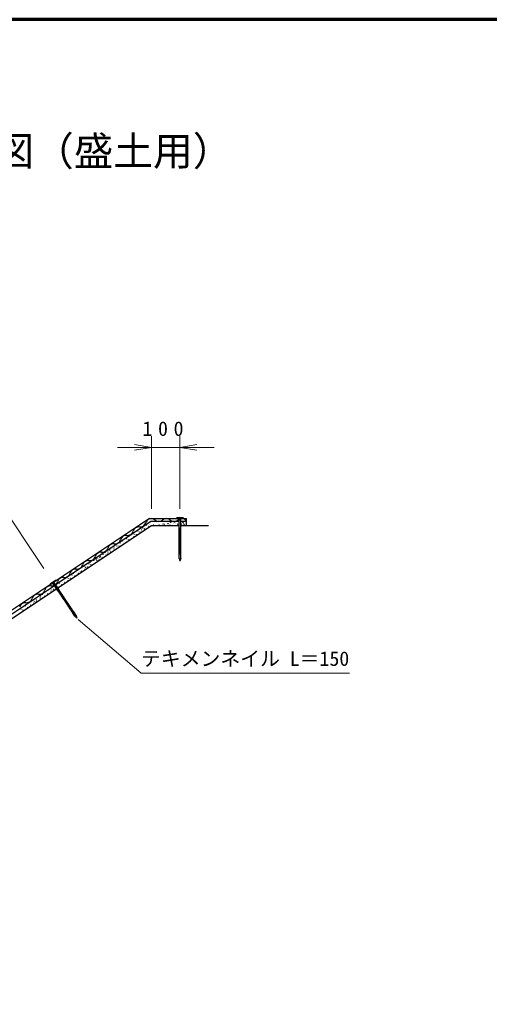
# Model space of a CAD drawing. Units: millimetres at full size, sheet at 1:20; details may follow other scales. Extents: x 200 to 11412, y 200 to 5825.
# Drawn here: x 2698 to 4356, y 2309 to 5740 of the extents above; entities that cross this region are included whole.
import ezdxf
from ezdxf.enums import TextEntityAlignment as Align

# ---------------------------------------------------------------- set-up
doc = ezdxf.new("R2010")
doc.units = ezdxf.units.MM
doc.header["$LTSCALE"] = 20
for name, color, linetype, lineweight in [('C-STR', 7, 'Continuous', 25), ('C-STR-DIM', 1, 'Continuous', 18), ('C-STR-HTXT', 1, 'Continuous', 13), ('C-TTL', 2, 'Continuous', 70)]:
    doc.layers.add(name, color=color, linetype=linetype, lineweight=lineweight)
doc.layers.add('C-TTL-TXT', color=5, linetype='Continuous')
doc.styles.add('ＭＳ ゴシック', font='')
doc.styles.get('ＭＳ ゴシック').set_extended_font_data('MS Gothic')

msp = doc.modelspace()

# ---------------------------------------------------------------- linework, layer by layer
at = {"layer": 'C-STR'}
for p, q in [((3274.97, 3980.52), (3252.97, 3980.52)), ((3156.41, 3978.03), (766.75, 2384.93)), ((2824.86, 3744.94), (3159.42, 3967.98)), ((3163.97, 3952.98), (2833.18, 3732.45)), ((3156.41, 3978.03), (3274.97, 3978.03)), ((3261.47, 3967.98), (3159.42, 3967.98)), ((3261.47, 3952.98), (3163.97, 3952.98)), ((3251.97, 3979.02), (3251.97, 3979.52)), ((3266.97, 3974.02), (3260.97, 3974.02)), ((3261.47, 3943.02), (3261.47, 3978.02)), ((3263.97, 3974.02), (3263.97, 3978.02)), ((3266.47, 3943.02), (3266.47, 3978.02)), ((3286.58, 3967.98), (3266.47, 3967.98)), ((3363.97, 3952.98), (3266.47, 3952.98)), ((3274.97, 3978.02), (3286.58, 3978.02)), ((3275.97, 3979.02), (3275.97, 3979.52)), ((3286.58, 3952.98), (3286.58, 3978.03)), ((3266.97, 3943.02), (3260.97, 3943.02)), ((3261.47, 3942.52), (3260.97, 3943.02)), ((3266.97, 3940.02), (3260.97, 3940.02)), ((3261.47, 3939.52), (3260.97, 3940.02)), ((3266.97, 3937.02), (3260.97, 3937.02)), ((3261.47, 3936.52), (3260.97, 3937.02)), ((3266.97, 3934.02), (3260.97, 3934.02)), ((3261.47, 3933.52), (3260.97, 3934.02)), ((3266.97, 3931.02), (3260.97, 3931.02)), ((3261.47, 3930.52), (3260.97, 3931.02)), ((3266.97, 3928.02), (3260.97, 3928.02)), ((3261.47, 3927.52), (3260.97, 3928.02)), ((3266.97, 3925.02), (3260.97, 3925.02)), ((3261.47, 3924.52), (3260.97, 3925.02)), ((3266.97, 3922.02), (3260.97, 3922.02)), ((3261.47, 3921.52), (3260.97, 3922.02)), ((3266.97, 3919.02), (3260.97, 3919.02)), ((3261.47, 3918.52), (3260.97, 3919.02)), ((3266.97, 3916.02), (3260.97, 3916.02)), ((3261.47, 3915.52), (3260.97, 3916.02)), ((3266.97, 3913.02), (3260.97, 3913.02)), ((3261.47, 3912.52), (3260.97, 3913.02)), ((3261.47, 3940.02), (3261.47, 3942.52)), ((3261.47, 3937.02), (3261.47, 3939.52)), ((3261.47, 3934.02), (3261.47, 3936.52)), ((3261.47, 3931.02), (3261.47, 3933.52)), ((3261.47, 3928.02), (3261.47, 3930.52)), ((3261.47, 3925.02), (3261.47, 3927.52)), ((3261.47, 3922.02), (3261.47, 3924.52)), ((3261.47, 3919.02), (3261.47, 3921.52)), ((3261.47, 3916.02), (3261.47, 3918.52)), ((3261.47, 3913.02), (3261.47, 3915.52)), ((3261.47, 3910.02), (3261.47, 3912.52)), ((3266.47, 3942.52), (3266.97, 3943.02)), ((3266.47, 3940.02), (3266.47, 3942.52)), ((3266.47, 3939.52), (3266.97, 3940.02)), ((3266.47, 3937.02), (3266.47, 3939.52)), ((3266.47, 3936.52), (3266.97, 3937.02)), ((3266.47, 3934.02), (3266.47, 3936.52)), ((3266.47, 3933.52), (3266.97, 3934.02)), ((3266.47, 3931.02), (3266.47, 3933.52)), ((3266.47, 3930.52), (3266.97, 3931.02)), ((3266.47, 3928.02), (3266.47, 3930.52)), ((3266.47, 3927.52), (3266.97, 3928.02)), ((3266.47, 3925.02), (3266.47, 3927.52)), ((3266.47, 3924.52), (3266.97, 3925.02)), ((3266.47, 3922.02), (3266.47, 3924.52)), ((3266.47, 3921.52), (3266.97, 3922.02)), ((3266.47, 3919.02), (3266.47, 3921.52)), ((3266.47, 3918.52), (3266.97, 3919.02)), ((3266.47, 3916.02), (3266.47, 3918.52)), ((3266.47, 3915.52), (3266.97, 3916.02)), ((3266.47, 3913.02), (3266.47, 3915.52)), ((3266.47, 3912.52), (3266.97, 3913.02)), ((3266.47, 3910.02), (3266.47, 3912.52)), ((3266.97, 3910.02), (3260.97, 3910.02)), ((3261.47, 3909.52), (3260.97, 3910.02)), ((3266.97, 3907.02), (3260.97, 3907.02)), ((3261.47, 3906.52), (3260.97, 3907.02)), ((3266.97, 3904.02), (3260.97, 3904.02)), ((3261.47, 3903.52), (3260.97, 3904.02)), ((3266.97, 3901.02), (3260.97, 3901.02)), ((3261.47, 3900.52), (3260.97, 3901.02)), ((3266.97, 3898.02), (3260.97, 3898.02)), ((3261.47, 3897.52), (3260.97, 3898.02)), ((3266.97, 3895.02), (3260.97, 3895.02)), ((3261.47, 3894.52), (3260.97, 3895.02)), ((3266.97, 3892.02), (3260.97, 3892.02)), ((3261.47, 3891.52), (3260.97, 3892.02)), ((3266.97, 3889.02), (3260.97, 3889.02)), ((3261.47, 3888.52), (3260.97, 3889.02)), ((3266.97, 3886.02), (3260.97, 3886.02)), ((3261.47, 3885.52), (3260.97, 3886.02)), ((3266.97, 3883.02), (3260.97, 3883.02)), ((3261.47, 3882.52), (3260.97, 3883.02)), ((3266.97, 3880.02), (3260.97, 3880.02)), ((3261.47, 3879.52), (3260.97, 3880.02)), ((3261.47, 3907.02), (3261.47, 3909.52)), ((3261.47, 3904.02), (3261.47, 3906.52)), ((3261.47, 3901.02), (3261.47, 3903.52)), ((3261.47, 3898.02), (3261.47, 3900.52)), ((3261.47, 3895.02), (3261.47, 3897.52)), ((3261.47, 3892.02), (3261.47, 3894.52)), ((3261.47, 3889.02), (3261.47, 3891.52)), ((3261.47, 3886.02), (3261.47, 3888.52)), ((3261.47, 3883.02), (3261.47, 3885.52)), ((3261.47, 3880.02), (3261.47, 3882.52)), ((3261.47, 3877.02), (3261.47, 3879.52)), ((3266.47, 3909.52), (3266.97, 3910.02)), ((3266.47, 3907.02), (3266.47, 3909.52)), ((3266.47, 3906.52), (3266.97, 3907.02)), ((3266.47, 3904.02), (3266.47, 3906.52)), ((3266.47, 3903.52), (3266.97, 3904.02)), ((3266.47, 3901.02), (3266.47, 3903.52)), ((3266.47, 3900.52), (3266.97, 3901.02)), ((3266.47, 3898.02), (3266.47, 3900.52)), ((3266.47, 3897.52), (3266.97, 3898.02)), ((3266.47, 3895.02), (3266.47, 3897.52)), ((3266.47, 3894.52), (3266.97, 3895.02)), ((3266.47, 3892.02), (3266.47, 3894.52)), ((3266.47, 3891.52), (3266.97, 3892.02)), ((3266.47, 3889.02), (3266.47, 3891.52)), ((3266.47, 3888.52), (3266.97, 3889.02)), ((3266.47, 3886.02), (3266.47, 3888.52)), ((3266.47, 3885.52), (3266.97, 3886.02)), ((3266.47, 3883.02), (3266.47, 3885.52)), ((3266.47, 3882.52), (3266.97, 3883.02)), ((3266.47, 3880.02), (3266.47, 3882.52)), ((3266.47, 3879.52), (3266.97, 3880.02)), ((3266.47, 3877.02), (3266.47, 3879.52)), ((3266.97, 3877.02), (3260.97, 3877.02)), ((3261.47, 3876.52), (3260.97, 3877.02)), ((3266.97, 3874.02), (3260.97, 3874.02)), ((3261.47, 3873.52), (3260.97, 3874.02)), ((3266.97, 3871.02), (3260.97, 3871.02)), ((3261.47, 3870.52), (3260.97, 3871.02)), ((3266.97, 3868.02), (3260.97, 3868.02)), ((3261.47, 3867.52), (3260.97, 3868.02)), ((3266.97, 3865.02), (3260.97, 3865.02)), ((3261.47, 3864.52), (3260.97, 3865.02)), ((3266.97, 3862.02), (3260.97, 3862.02)), ((3261.47, 3861.52), (3260.97, 3862.02)), ((3266.97, 3859.02), (3260.97, 3859.02)), ((3261.47, 3858.52), (3260.97, 3859.02)), ((3266.97, 3856.02), (3260.97, 3856.02)), ((3261.47, 3855.52), (3260.97, 3856.02)), ((3266.97, 3853.02), (3260.97, 3853.02)), ((3261.47, 3852.52), (3260.97, 3853.02)), ((3261.47, 3874.02), (3261.47, 3876.52)), ((3261.47, 3871.02), (3261.47, 3873.52)), ((3261.47, 3868.02), (3261.47, 3870.52)), ((3261.47, 3865.02), (3261.47, 3867.52)), ((3261.47, 3862.02), (3261.47, 3864.52)), ((3261.47, 3859.02), (3261.47, 3861.52)), ((3261.47, 3856.02), (3261.47, 3858.52)), ((3261.47, 3853.02), (3261.47, 3855.52)), ((3261.47, 3837.28), (3261.47, 3852.52)), ((3266.47, 3876.52), (3266.97, 3877.02)), ((3266.47, 3874.02), (3266.47, 3876.52)), ((3266.47, 3873.52), (3266.97, 3874.02)), ((3266.47, 3871.02), (3266.47, 3873.52)), ((3266.47, 3870.52), (3266.97, 3871.02)), ((3266.47, 3868.02), (3266.47, 3870.52)), ((3266.47, 3867.52), (3266.97, 3868.02)), ((3266.47, 3865.02), (3266.47, 3867.52)), ((3266.47, 3864.52), (3266.97, 3865.02)), ((3266.47, 3862.02), (3266.47, 3864.52)), ((3266.47, 3861.52), (3266.97, 3862.02)), ((3266.47, 3859.02), (3266.47, 3861.52)), ((3266.47, 3858.52), (3266.97, 3859.02)), ((3266.47, 3856.02), (3266.47, 3858.52)), ((3266.47, 3855.52), (3266.97, 3856.02)), ((3266.47, 3853.02), (3266.47, 3855.52)), ((3266.47, 3852.52), (3266.97, 3853.02)), ((3266.47, 3837.28), (3266.47, 3852.52)), ((3261.47, 3837.28), (3263.97, 3828.02)), ((3266.47, 3837.28), (3263.97, 3828.02)), ((2408.83, 3467.59), (2820.7, 3742.16)), ((2806.67, 3746.07), (2806.4, 3746.49)), ((2824.98, 3760.08), (2806.67, 3747.87)), ((2826.36, 3758), (2808.06, 3745.79)), ((2834.55, 3721.39), (2815.13, 3750.51)), ((2821.93, 3750.23), (2816.93, 3746.9)), ((2819.43, 3748.57), (2817.21, 3751.89)), ((2838.71, 3724.16), (2819.29, 3753.28)), ((2826.64, 3759.38), (2826.36, 3759.8)), ((2829.02, 3729.68), (2417.15, 3455.1)), ((2839.12, 3724.44), (2834.13, 3721.11)), ((2834.82, 3720.97), (2834.13, 3721.11)), ((2836.21, 3718.89), (2834.82, 3720.97)), ((2840.79, 3721.94), (2835.79, 3718.61)), ((2836.49, 3718.47), (2835.79, 3718.61)), ((2837.87, 3716.39), (2836.49, 3718.47)), ((2842.45, 3719.44), (2837.46, 3716.12)), ((2838.15, 3715.98), (2837.46, 3716.12)), ((2839.54, 3713.9), (2838.15, 3715.98)), ((2838.98, 3723.74), (2839.12, 3724.44)), ((2840.37, 3721.66), (2838.98, 3723.74)), ((2844.11, 3716.95), (2839.12, 3713.62)), ((2839.82, 3713.48), (2839.12, 3713.62)), ((2841.2, 3711.4), (2839.82, 3713.48)), ((2840.65, 3721.25), (2840.79, 3721.94)), ((2842.03, 3719.17), (2840.65, 3721.25)), ((2845.78, 3714.45), (2840.79, 3711.12)), ((2841.48, 3710.99), (2840.79, 3711.12)), ((2842.87, 3708.91), (2841.48, 3710.99)), ((2842.31, 3718.75), (2842.45, 3719.44)), ((2843.7, 3716.67), (2842.31, 3718.75)), ((2847.44, 3711.96), (2842.45, 3708.63)), ((2843.14, 3708.49), (2842.45, 3708.63)), ((2844.53, 3706.41), (2843.14, 3708.49)), ((2843.98, 3716.25), (2844.11, 3716.95)), ((2845.36, 3714.17), (2843.98, 3716.25)), ((2849.11, 3709.46), (2844.11, 3706.13)), ((2844.81, 3705.99), (2844.11, 3706.13)), ((2846.19, 3703.91), (2844.81, 3705.99)), ((2845.64, 3713.76), (2845.78, 3714.45)), ((2847.03, 3711.68), (2845.64, 3713.76)), ((2850.77, 3706.96), (2845.78, 3703.64)), ((2847.3, 3711.26), (2847.44, 3711.96)), ((2848.69, 3709.18), (2847.3, 3711.26)), ((2848.97, 3708.77), (2849.11, 3709.46)), ((2850.36, 3706.69), (2848.97, 3708.77)), ((2850.63, 3706.27), (2850.77, 3706.96)), ((2852.02, 3704.19), (2850.63, 3706.27)), ((2846.47, 3703.5), (2845.78, 3703.64)), ((2847.86, 3701.42), (2846.47, 3703.5)), ((2852.44, 3704.47), (2847.44, 3701.14)), ((2848.14, 3701), (2847.44, 3701.14)), ((2849.52, 3698.92), (2848.14, 3701)), ((2854.1, 3701.97), (2849.11, 3698.64)), ((2849.8, 3698.5), (2849.11, 3698.64)), ((2851.19, 3696.42), (2849.8, 3698.5)), ((2855.76, 3699.48), (2850.77, 3696.15)), ((2851.46, 3696.01), (2850.77, 3696.15)), ((2852.85, 3693.93), (2851.46, 3696.01)), ((2852.3, 3703.77), (2852.44, 3704.47)), ((2853.68, 3701.69), (2852.3, 3703.77)), ((2857.43, 3696.98), (2852.44, 3693.65)), ((2853.13, 3693.51), (2852.44, 3693.65)), ((2854.52, 3691.43), (2853.13, 3693.51)), ((2853.96, 3701.28), (2854.1, 3701.97)), ((2855.35, 3699.2), (2853.96, 3701.28)), ((2859.09, 3694.48), (2854.1, 3691.15)), ((2854.79, 3691.02), (2854.1, 3691.15)), ((2856.18, 3688.94), (2854.79, 3691.02)), ((2855.62, 3698.78), (2855.76, 3699.48)), ((2857.01, 3696.7), (2855.62, 3698.78)), ((2860.76, 3691.99), (2855.76, 3688.66)), ((2856.46, 3688.52), (2855.76, 3688.66)), ((2857.84, 3686.44), (2856.46, 3688.52)), ((2857.29, 3696.29), (2857.43, 3696.98)), ((2858.68, 3694.21), (2857.29, 3696.29)), ((2862.42, 3689.49), (2857.43, 3686.16)), ((2858.12, 3686.02), (2857.43, 3686.16)), ((2859.51, 3683.94), (2858.12, 3686.02)), ((2858.95, 3693.79), (2859.09, 3694.48)), ((2860.34, 3691.71), (2858.95, 3693.79)), ((2864.08, 3686.99), (2859.09, 3683.67)), ((2859.79, 3683.53), (2859.09, 3683.67)), ((2861.17, 3681.45), (2859.79, 3683.53)), ((2860.62, 3691.29), (2860.76, 3691.99)), ((2862, 3689.21), (2860.62, 3691.29)), ((2865.75, 3684.5), (2860.76, 3681.17)), ((2861.45, 3681.03), (2860.76, 3681.17)), ((2862.84, 3678.95), (2861.45, 3681.03)), ((2862.28, 3688.8), (2862.42, 3689.49)), ((2863.67, 3686.72), (2862.28, 3688.8)), ((2867.41, 3682), (2862.42, 3678.67)), ((2863.11, 3678.54), (2862.42, 3678.67)), ((2864.5, 3676.46), (2863.11, 3678.54)), ((2863.95, 3686.3), (2864.08, 3686.99)), ((2865.33, 3684.22), (2863.95, 3686.3)), ((2869.08, 3679.51), (2864.08, 3676.18)), ((2864.78, 3676.04), (2864.08, 3676.18)), ((2866.16, 3673.96), (2864.78, 3676.04)), ((2865.61, 3683.8), (2865.75, 3684.5)), ((2867, 3681.72), (2865.61, 3683.8)), ((2870.74, 3677.01), (2865.75, 3673.68)), ((2866.44, 3673.54), (2865.75, 3673.68)), ((2867.83, 3671.46), (2866.44, 3673.54)), ((2867.27, 3681.31), (2867.41, 3682)), ((2868.66, 3679.23), (2867.27, 3681.31)), ((2872.4, 3674.51), (2867.41, 3671.19)), ((2868.94, 3678.81), (2869.08, 3679.51)), ((2870.32, 3676.73), (2868.94, 3678.81)), ((2874.07, 3672.02), (2869.08, 3668.69)), ((2870.6, 3676.32), (2870.74, 3677.01)), ((2871.99, 3674.24), (2870.6, 3676.32)), ((2872.27, 3673.82), (2872.4, 3674.51)), ((2873.65, 3671.74), (2872.27, 3673.82)), ((2873.93, 3671.32), (2874.07, 3672.02)), ((2868.11, 3671.05), (2867.41, 3671.19)), ((2869.49, 3668.97), (2868.11, 3671.05)), ((2869.77, 3668.55), (2869.08, 3668.69)), ((2871.16, 3666.47), (2869.77, 3668.55)), ((2875.73, 3669.52), (2870.74, 3666.19)), ((2871.43, 3666.05), (2870.74, 3666.19)), ((2872.82, 3663.97), (2871.43, 3666.05)), ((2877.4, 3667.03), (2872.4, 3663.7)), ((2873.1, 3663.56), (2872.4, 3663.7)), ((2874.48, 3661.48), (2873.1, 3663.56)), ((2875.32, 3669.24), (2873.93, 3671.32)), ((2879.06, 3664.53), (2874.07, 3661.2)), ((2874.76, 3661.06), (2874.07, 3661.2)), ((2876.15, 3658.98), (2874.76, 3661.06)), ((2875.59, 3668.83), (2875.73, 3669.52)), ((2876.98, 3666.75), (2875.59, 3668.83)), ((2880.73, 3662.03), (2875.73, 3658.7)), ((2876.43, 3658.57), (2875.73, 3658.7)), ((2877.81, 3656.49), (2876.43, 3658.57)), ((2877.26, 3666.33), (2877.4, 3667.03)), ((2878.64, 3664.25), (2877.26, 3666.33)), ((2882.39, 3659.54), (2877.4, 3656.21)), ((2878.09, 3656.07), (2877.4, 3656.21)), ((2879.48, 3653.99), (2878.09, 3656.07)), ((2878.92, 3663.84), (2879.06, 3664.53)), ((2880.31, 3661.76), (2878.92, 3663.84)), ((2884.05, 3657.04), (2879.06, 3653.71)), ((2879.75, 3653.57), (2879.06, 3653.71)), ((2881.14, 3651.49), (2879.75, 3653.57)), ((2880.59, 3661.34), (2880.73, 3662.03)), ((2881.97, 3659.26), (2880.59, 3661.34)), ((2885.72, 3654.54), (2880.73, 3651.22)), ((2881.42, 3651.08), (2880.73, 3651.22)), ((2882.81, 3649), (2881.42, 3651.08)), ((2882.25, 3658.84), (2882.39, 3659.54)), ((2883.64, 3656.76), (2882.25, 3658.84)), ((2887.38, 3652.05), (2882.39, 3648.72)), ((2883.08, 3648.58), (2882.39, 3648.72)), ((2884.47, 3646.5), (2883.08, 3648.58)), ((2883.91, 3656.35), (2884.05, 3657.04)), ((2885.3, 3654.27), (2883.91, 3656.35)), ((2889.05, 3649.55), (2884.05, 3646.22)), ((2884.75, 3646.09), (2884.05, 3646.22)), ((2893.2, 3633.41), (2884.75, 3646.09)), ((2885.58, 3653.85), (2885.72, 3654.54)), ((2886.97, 3651.77), (2885.58, 3653.85)), ((2887.24, 3651.35), (2887.38, 3652.05)), ((2888.63, 3649.27), (2887.24, 3651.35)), ((2888.91, 3648.86), (2889.05, 3649.55)), ((2897.36, 3636.18), (2888.91, 3648.86)), ((2893.2, 3633.41), (2900.42, 3627.09)), ((2897.36, 3636.18), (2900.42, 3627.09))]:
    msp.add_line(p, q, dxfattribs=at)
for centre in [(3143.31, 3948.02), (3145.43, 3954.68), (3152.15, 3950.2), (3157.63, 3957.46), (3169.96, 3955.76), (3177.55, 3957.11), (3182.19, 3964.02), (3190.11, 3955.23), (3204.29, 3959.16), (3210.16, 3957.28), (3221.49, 3960.03), (3228.25, 3955.52), (3230.89, 3964.78), (3241.12, 3960.66), (3244.48, 3965.08), (3249.4, 3959.83), (3255.53, 3958.26), (3256.92, 3955.66), (3268.61, 3959.13), (3273.49, 3965.08), (3277, 3962.03), (3278.38, 3958.06), (3082.13, 3914.27), (3093.05, 3918.43), (3099.33, 3925.74), (3102.51, 3915.33), (3103.38, 3921.4), (3111.49, 3922.69), (3115.79, 3933.59), (3122.53, 3930.52), (3127.49, 3938.42), (3132.34, 3944.62), (3139.08, 3941.56), (3142.45, 3941.95), (3030.95, 3877.97), (3041.37, 3881.27), (3048.82, 3880.9), (3053.11, 3891.8), (3059.39, 3899.11), (3062.57, 3888.7), (3063.44, 3894.77), (3071.56, 3896.06), (3075.85, 3906.96), (3082.59, 3903.9), (2982.66, 3844.84), (2993.2, 3851.86), (2999.48, 3859.18), (2999.86, 3856.3), (3002.66, 3848.76), (3003.53, 3854.83), (3006.14, 3863.61), (3009.32, 3853.2), (3010.19, 3859.27), (3011.65, 3856.12), (3015.94, 3867.02), (3018.3, 3860.56), (3022.22, 3874.34), (3026.87, 3864.3), (3030.8, 3870.55), (3039.83, 3873.54), (2926.26, 3810.36), (2942.72, 3818.21), (2949, 3825.52), (2949.46, 3815.15), (2959.92, 3829.68), (2962.31, 3834.4), (2966.2, 3836.99), (2969.38, 3826.57), (2970.25, 3832.64), (2970.89, 3830.61), (2971.04, 3838.03), (2978.37, 3833.93), (2979.92, 3833.6), (2981.46, 3841.33), (2988.91, 3840.96), (2989.4, 3841.77), (2882.81, 3778.27), (2889.09, 3785.58), (2893.74, 3775.55), (2897.67, 3781.8), (2897.82, 3789.22), (2906.7, 3784.79), (2908.24, 3792.52), (2915.69, 3792.15), (2919.98, 3803.05), (2929.44, 3799.95), (2930.31, 3806.02), (2938.43, 3807.31), (2829.18, 3745.65), (2837.77, 3741.86), (2837.92, 3749.28), (2846.79, 3744.85), (2848.33, 3752.58), (2855.78, 3752.21), (2860.07, 3763.11), (2866.35, 3770.42), (2869.53, 3760.01), (2870.4, 3766.08), (2878.52, 3767.37), (2778.01, 3709.34), (2788.43, 3712.64), (2795.87, 3712.27), (2800.17, 3723.17), (2806.44, 3730.49), (2809.63, 3720.07), (2810.49, 3726.14), (2818.61, 3727.43), (2822.91, 3738.33), (2833.83, 3735.61), (2728.52, 3672.71), (2735.96, 3672.33), (2740.26, 3683.24), (2746.54, 3690.55), (2749.72, 3680.13), (2750.59, 3686.2), (2754.28, 3694.42), (2757.46, 3684.01), (2758.33, 3690.08), (2771.2, 3697.48), (2771.35, 3704.9), (2780.23, 3700.47), (2786.89, 3704.91), (2698.8, 3647.56), (2703.09, 3658.46), (2709.37, 3665.77), (2709.83, 3655.39), (2714.02, 3655.73), (2717.95, 3661.98), (2718.1, 3669.4), (2726.98, 3664.97)]:
    msp.add_circle(centre, 0.3, dxfattribs=at)
for centre, radius, start, end in [((3252.97, 3979.52), 1, 90, 180), ((3274.97, 3979.52), 1, 0, 90), ((3118.67, 3928.38), 20.38, 82.57791, 164.80209), ((3123.93, 3968.79), 20.38, 262.57791, 344.80209), ((3163.27, 3958.11), 20.38, 124.74043, 164.80209), ((3162.58, 3957.65), 20.38, 48.88791, 122.41552), ((3189.38, 3988.36), 20.38, 228.88791, 311.11209), ((3216.18, 3957.65), 20.38, 48.88791, 131.11209), ((3242.98, 3988.36), 20.38, 228.88791, 311.11209), ((3252.97, 3979.02), 1, 180, 270), ((3269.78, 3957.65), 20.38, 114.07259, 131.11209), ((3269.78, 3957.65), 20.38, 48.88791, 99.35466), ((3274.97, 3979.02), 1, 270, 0), ((3296.58, 3988.36), 20.38, 228.88791, 240.60851), ((3074.07, 3898.64), 20.38, 82.57791, 164.80209), ((3079.34, 3939.06), 20.38, 262.57791, 344.80209), ((3029.47, 3868.91), 20.38, 82.57791, 164.80209), ((3034.74, 3909.33), 20.38, 262.57791, 344.80209), ((2945.54, 3849.86), 20.38, 262.57791, 344.80209), ((2984.88, 3839.18), 20.38, 82.57791, 164.80209), ((2990.14, 3879.6), 20.38, 262.57791, 344.80209), ((2900.94, 3820.13), 20.38, 262.57791, 344.80209), ((2940.28, 3809.45), 20.38, 82.57791, 164.80209), ((2856.35, 3790.4), 20.38, 262.57791, 344.80209), ((2895.68, 3779.72), 20.38, 82.57791, 164.80209), ((2806.48, 3720.25), 20.38, 82.57791, 164.80209), ((2807.23, 3747.04), 1, 123.69, 213.69), ((2807.5, 3746.62), 1, 213.69, 303.69), ((2811.75, 3760.67), 20.38, 262.57791, 295.73131), ((2811.75, 3760.67), 20.38, 309.82604, 344.80209), ((2825.53, 3759.24), 1, 33.69, 123.69), ((2825.81, 3758.83), 1, 303.69, 33.69), ((2851.08, 3749.98), 20.38, 82.57791, 164.80209), ((2761.89, 3690.52), 20.38, 82.57791, 164.80209), ((2767.15, 3730.94), 20.38, 262.57791, 344.80209), ((2717.29, 3660.79), 20.38, 82.57791, 164.80209), ((2722.55, 3701.21), 20.38, 262.57791, 344.80209)]:
    msp.add_arc(centre, radius, start, end, dxfattribs=at)
at = {"layer": 'C-STR-DIM'}
for p, q in [((3163.97, 4012.98), (3163.97, 4269.03)), ((3263.97, 4012.98), (3263.97, 4269.03)), ((3163.97, 4229.03), (3043.97, 4229.03)), ((3163.97, 4229.03), (3263.97, 4229.03)), ((3263.97, 4229.03), (3383.97, 4229.03))]:
    msp.add_line(p, q, dxfattribs=at)
at = {"layer": 'C-STR-DIM', "lineweight": 13}
msp.add_line((2783.93, 3801.81), (2611.78, 4060.05), dxfattribs=at)
at = {"layer": 'C-STR-DIM'}
for points in [[(3103.97, 4219.03), (3163.97, 4229.03), (3103.97, 4239.03)], [(3323.97, 4239.03), (3263.97, 4229.03), (3323.97, 4219.03)]]:
    msp.add_lwpolyline(points, dxfattribs=at)
at = {"layer": 'C-STR-HTXT'}
for p, q in [((2904.44, 3622.08), (3126.9, 3432.33)), ((3126.44, 3432.73), (3861.44, 3432.73))]:
    msp.add_line(p, q, dxfattribs=at)
at = {"layer": 'C-TTL'}
msp.add_lwpolyline([(200, 200), (8200, 200), (8200, 5740), (200, 5740)], close=True, dxfattribs=at)

# ---------------------------------------------------------------- texts
at = {"layer": 'C-STR-DIM', "color": 7, "insert": (3213.97, 4269.03), "char_height": 51.32, "attachment_point": 8, "style": 'ＭＳ ゴシック'}
msp.add_mtext('\\T1.57;100', dxfattribs=at)
at = {"layer": 'C-STR-HTXT', "color": 7, "style": 'ＭＳ ゴシック'}
msp.add_text('テキメンネイル L＝150', height=51.32, dxfattribs=at).set_placement((3126.44, 3442.73), align=Align.BOTTOM_LEFT)
at = {"layer": 'C-TTL-TXT', "color": 3, "style": 'ＭＳ ゴシック'}
msp.add_text('水硬化性土木シート工標準施工図（盛土用）', height=102.6, dxfattribs=at).set_placement((650.04, 5193.35), align=Align.BOTTOM_LEFT)

doc.saveas('drawing.dxf')
